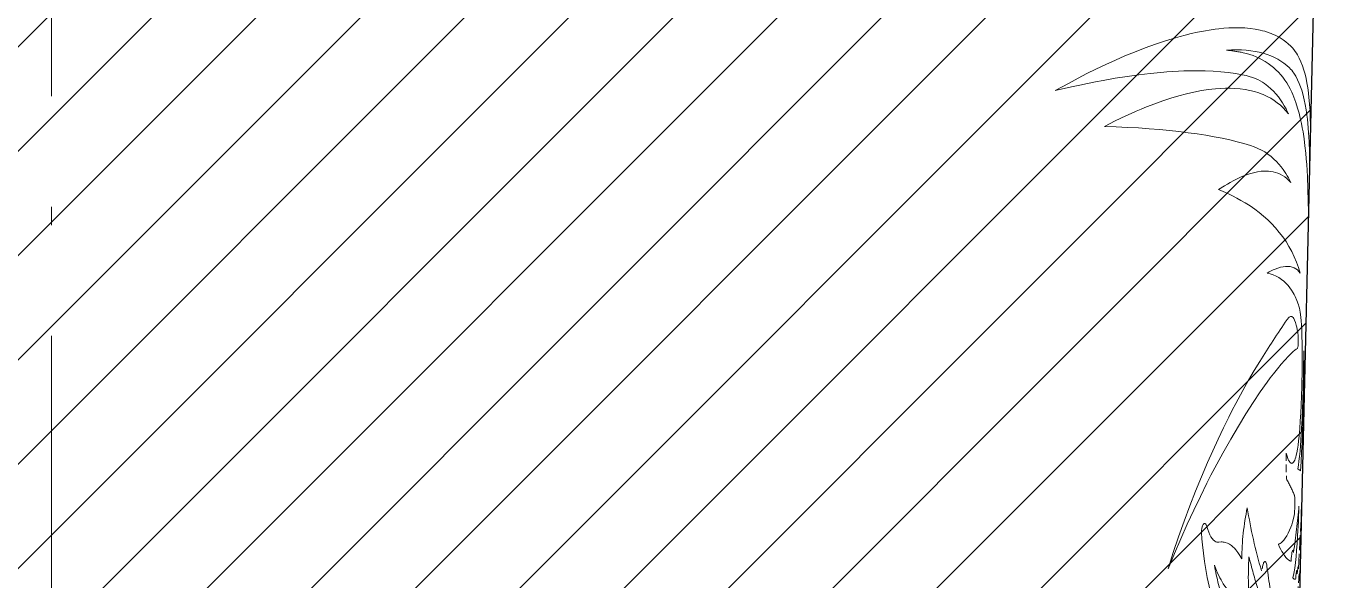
# Model space of a CAD drawing. Extents: x -99 to 297, y 0 to 529.
# Drawn here: x -65.03 to -29.84, y 228.22 to 243.24 of the extents above; entities that cross this region are included whole.
import ezdxf

# ---------------------------------------------------------------- set-up
doc = ezdxf.new("R2010")
doc.units = 0
doc.linetypes.add('DASHDOT', pattern=[18.5, 12, -3, 0.5, -3])
doc.linetypes.add('DASHED', pattern=[15, 12, -3])

msp = doc.modelspace()

# ---------------------------------------------------------------- linework, layer by layer
at = {"color": 7, "linetype": 'DASHDOT', "lineweight": 13}
msp.add_line((-64.337, 111.842), (-64.337, 385.962), dxfattribs=at)
at = {"color": 7, "lineweight": 13}
for p, q in [((-97.798, 210.119), (-33.327, 274.59)), ((-97.734, 207.354), (-32.302, 272.786)), ((-97.67, 204.59), (-31.425, 270.835)), ((-97.605, 201.826), (-30.709, 268.722)), ((-97.541, 199.061), (-30.181, 266.422)), ((-97.477, 196.297), (-29.883, 263.892)), ((-97.413, 193.533), (-29.837, 261.109)), ((-97.349, 190.768), (-29.837, 258.281)), ((-97.285, 188.004), (-29.837, 255.452)), ((-97.221, 185.24), (-29.892, 252.569)), ((-97.157, 182.475), (-29.959, 249.673)), ((-97.093, 179.711), (-30.026, 246.778)), ((-97.029, 176.947), (-30.093, 243.882)), ((-96.965, 174.182), (-30.16, 240.987)), ((-96.901, 171.418), (-30.227, 238.091)), ((-96.837, 168.654), (-30.294, 235.196)), ((-96.773, 165.889), (-30.362, 232.3)), ((-96.708, 163.125), (-30.429, 229.405))]:
    msp.add_line(p, q, dxfattribs=at)
at = {"color": 7, "lineweight": 30}
msp.add_line((-32.237, 151.402), (-29.838, 254.886), dxfattribs=at)
at = {"color": 7, "linetype": 'DASHED', "lineweight": 13, "ltscale": 0.002547}
msp.add_line((-30.244, 237.388), (-30.246, 237.286), dxfattribs=at)
at = {"color": 7, "linetype": 'DASHED', "lineweight": 13, "ltscale": 0.017509}
msp.add_line((-30.839, 231.663), (-30.831, 230.962), dxfattribs=at)
at = {"color": 7, "linetype": 'DASHED', "lineweight": 13, "ltscale": 0.008551}
msp.add_line((-30.388, 231.208), (-30.396, 230.866), dxfattribs=at)
at = {"color": 7, "linetype": 'DASHED', "lineweight": 13, "ltscale": 0.011979}
msp.add_line((-30.426, 230.172), (-30.406, 230.651), dxfattribs=at)
at = {"color": 7, "linetype": 'DASHED', "lineweight": 13, "ltscale": 0.033656}
msp.add_line((-30.503, 228.528), (-30.431, 229.873), dxfattribs=at)
at = {"color": 7, "linetype": 'DASHED', "lineweight": 13, "ltscale": 0.011062}
msp.add_line((-30.435, 229.461), (-30.453, 229.019), dxfattribs=at)
at = {"color": 7, "linetype": 'DASHED', "lineweight": 13, "ltscale": 0.00393}
msp.add_line((-31.468, 228.626), (-31.505, 228.473), dxfattribs=at)
at = {"color": 7, "linetype": 'DASHED', "lineweight": 13, "ltscale": 0.007291}
msp.add_line((-30.496, 228.244), (-30.52, 227.953), dxfattribs=at)
at = {"color": 7, "linetype": 'DASHED', "lineweight": 13}
for points in [[(-30.713, 242.699), (-30.779, 242.76), (-30.849, 242.817), (-30.922, 242.871), (-31, 242.92), (-31.081, 242.965), (-31.133, 242.991), (-31.187, 243.016), (-31.243, 243.039), (-31.3, 243.061), (-31.418, 243.099), (-31.481, 243.116), (-31.545, 243.131), (-31.678, 243.157), (-31.816, 243.177), (-31.96, 243.189), (-32.11, 243.196), (-32.266, 243.195), (-32.394, 243.191), (-32.525, 243.182), (-32.66, 243.169), (-32.764, 243.156), (-32.869, 243.142), (-33.084, 243.105), (-33.247, 243.073), (-33.413, 243.036), (-33.582, 242.994), (-33.712, 242.96), (-33.843, 242.923), (-34.111, 242.841), (-34.386, 242.749), (-34.667, 242.648), (-34.954, 242.536), (-35.21, 242.43), (-35.47, 242.317), (-35.733, 242.197), (-36.001, 242.07), (-36.241, 241.951), (-36.484, 241.827), (-36.729, 241.697), (-36.914, 241.597), (-37.101, 241.493)], [(-30.182, 240.07), (-30.178, 240.249), (-30.177, 240.423), (-30.179, 240.577), (-30.182, 240.728), (-30.19, 240.932), (-30.202, 241.127), (-30.219, 241.314), (-30.243, 241.515), (-30.258, 241.61), (-30.274, 241.703), (-30.298, 241.822), (-30.326, 241.936), (-30.356, 242.044), (-30.394, 242.161), (-30.437, 242.27), (-30.483, 242.372), (-30.534, 242.465), (-30.561, 242.509), (-30.59, 242.551), (-30.629, 242.604), (-30.67, 242.653), (-30.713, 242.699)], [(-30.207, 238.961), (-30.203, 239.204), (-30.201, 239.423), (-30.202, 239.634), (-30.205, 239.839), (-30.214, 240.104), (-30.228, 240.358), (-30.248, 240.599), (-30.26, 240.715), (-30.274, 240.827), (-30.295, 240.972), (-30.319, 241.11), (-30.347, 241.242), (-30.366, 241.323), (-30.387, 241.401), (-30.416, 241.502), (-30.449, 241.596), (-30.483, 241.686), (-30.528, 241.787), (-30.577, 241.879), (-30.63, 241.964), (-30.658, 242.004), (-30.688, 242.041), (-30.717, 242.076), (-30.747, 242.109)], [(-37.101, 241.493), (-36.658, 241.596), (-36.439, 241.643), (-36.223, 241.688), (-36.012, 241.73), (-35.803, 241.769), (-35.474, 241.827), (-35.152, 241.877), (-34.837, 241.921), (-34.531, 241.957), (-34.234, 241.986), (-34.073, 241.999), (-33.915, 242.01), (-33.763, 242.018), (-33.613, 242.025), (-33.416, 242.029), (-33.224, 242.03), (-33.037, 242.027), (-32.82, 242.017), (-32.61, 242.002), (-32.409, 241.98), (-32.215, 241.953), (-32.03, 241.919)], [(-32.03, 241.919), (-31.92, 241.898), (-31.866, 241.884), (-31.813, 241.869), (-31.744, 241.846), (-31.676, 241.819), (-31.61, 241.789), (-31.546, 241.756), (-31.483, 241.719), (-31.422, 241.68), (-31.378, 241.648), (-31.334, 241.614), (-31.25, 241.542), (-31.18, 241.474), (-31.114, 241.401), (-31.05, 241.323), (-30.989, 241.239), (-30.938, 241.161), (-30.888, 241.079), (-30.841, 240.993), (-30.807, 240.926), (-30.774, 240.857)], [(-30.774, 240.857), (-30.843, 240.941), (-30.917, 241.02), (-30.995, 241.093), (-31.078, 241.161), (-31.164, 241.224), (-31.255, 241.282), (-31.351, 241.333), (-31.405, 241.36), (-31.461, 241.384), (-31.518, 241.408), (-31.577, 241.429), (-31.698, 241.467), (-31.824, 241.498), (-31.954, 241.523), (-32.09, 241.541), (-32.23, 241.552), (-32.357, 241.557), (-32.487, 241.557), (-32.621, 241.551), (-32.758, 241.541), (-32.851, 241.532), (-32.946, 241.52), (-33.139, 241.49), (-33.338, 241.451), (-33.542, 241.405), (-33.751, 241.349), (-33.964, 241.286), (-34.182, 241.214), (-34.405, 241.135), (-34.631, 241.047), (-34.767, 240.992), (-34.904, 240.933), (-35.046, 240.871), (-35.189, 240.806), (-35.475, 240.669), (-35.766, 240.522)], [(-30.819, 241.699), (-30.773, 241.621), (-30.729, 241.539), (-30.687, 241.452), (-30.658, 241.385), (-30.629, 241.315), (-30.575, 241.17), (-30.526, 241.016), (-30.488, 240.882), (-30.454, 240.742), (-30.422, 240.596), (-30.4, 240.484), (-30.38, 240.369), (-30.351, 240.184), (-30.327, 239.992), (-30.305, 239.794), (-30.291, 239.641), (-30.279, 239.485), (-30.259, 239.164), (-30.246, 238.83), (-30.238, 238.485), (-30.236, 238.226), (-30.236, 237.961), (-30.239, 237.677), (-30.244, 237.388)], [(-31.804, 240.002), (-31.703, 239.967), (-31.605, 239.926), (-31.51, 239.879), (-31.419, 239.827), (-31.332, 239.769), (-31.248, 239.705), (-31.168, 239.636), (-31.101, 239.571), (-31.037, 239.501), (-30.976, 239.428), (-30.918, 239.35), (-30.88, 239.296), (-30.844, 239.24), (-30.809, 239.182), (-30.775, 239.122), (-30.711, 238.998)], [(-30.711, 238.998), (-30.762, 239.054), (-30.816, 239.105), (-30.873, 239.15), (-30.933, 239.19), (-30.996, 239.224), (-31.061, 239.253), (-31.123, 239.273), (-31.187, 239.289), (-31.253, 239.301), (-31.321, 239.307), (-31.366, 239.309), (-31.413, 239.309), (-31.463, 239.307), (-31.513, 239.303), (-31.615, 239.289), (-31.72, 239.266), (-31.828, 239.236), (-31.94, 239.198), (-32.055, 239.152), (-32.153, 239.107), (-32.253, 239.058), (-32.355, 239.003), (-32.433, 238.959), (-32.511, 238.911), (-32.671, 238.808)], [(-32.671, 238.808), (-32.479, 238.726), (-32.387, 238.683), (-32.296, 238.639), (-32.178, 238.578), (-32.063, 238.515), (-31.952, 238.449), (-31.818, 238.364), (-31.69, 238.275), (-31.567, 238.183), (-31.45, 238.087), (-31.339, 237.987), (-31.233, 237.884), (-31.125, 237.768), (-31.024, 237.648), (-30.93, 237.524), (-30.842, 237.396), (-30.761, 237.264), (-30.687, 237.128), (-30.619, 236.988), (-30.557, 236.843), (-30.503, 236.695), (-30.454, 236.543)], [(-30.454, 236.543), (-30.491, 236.589), (-30.532, 236.629), (-30.576, 236.662), (-30.624, 236.688), (-30.676, 236.707), (-30.731, 236.72), (-30.79, 236.725), (-30.853, 236.724), (-30.919, 236.716), (-30.989, 236.702), (-31.061, 236.68), (-31.138, 236.652), (-31.188, 236.631), (-31.24, 236.607), (-31.297, 236.578), (-31.356, 236.546)], [(-31.356, 236.546), (-31.271, 236.524), (-31.19, 236.495), (-31.112, 236.461), (-31.038, 236.42), (-30.967, 236.374), (-30.901, 236.321), (-30.838, 236.262), (-30.786, 236.206), (-30.737, 236.145), (-30.691, 236.079), (-30.648, 236.009), (-30.62, 235.96), (-30.594, 235.909), (-30.546, 235.801), (-30.503, 235.686)], [(-30.503, 235.686), (-30.49, 235.644), (-30.479, 235.596), (-30.468, 235.542), (-30.458, 235.482), (-30.442, 235.347), (-30.432, 235.249), (-30.425, 235.145), (-30.417, 235), (-30.411, 234.847), (-30.405, 234.639), (-30.403, 234.422), (-30.402, 234.186), (-30.404, 233.944), (-30.413, 233.465), (-30.421, 233.213), (-30.431, 232.965), (-30.441, 232.746), (-30.454, 232.535), (-30.469, 232.321), (-30.487, 232.121), (-30.501, 231.994), (-30.516, 231.875), (-30.532, 231.767), (-30.55, 231.67), (-30.564, 231.608), (-30.578, 231.553), (-30.591, 231.51), (-30.606, 231.473), (-30.621, 231.441), (-30.637, 231.415), (-30.653, 231.398), (-30.67, 231.389), (-30.686, 231.386), (-30.703, 231.39), (-30.714, 231.396), (-30.724, 231.404), (-30.737, 231.418), (-30.749, 231.435), (-30.772, 231.476), (-30.789, 231.512), (-30.805, 231.553), (-30.822, 231.605), (-30.839, 231.663)], [(-30.513, 234.842), (-30.525, 234.93), (-30.538, 235.012), (-30.55, 235.076), (-30.563, 235.134), (-30.584, 235.208), (-30.607, 235.269), (-30.619, 235.295), (-30.632, 235.316), (-30.652, 235.341), (-30.673, 235.358), (-30.683, 235.363), (-30.694, 235.366), (-30.706, 235.367), (-30.717, 235.366), (-30.737, 235.359), (-30.759, 235.345), (-30.78, 235.325), (-30.796, 235.306), (-30.813, 235.283)], [(-30.533, 234.503), (-30.532, 234.504), (-30.529, 234.508), (-30.527, 234.514), (-30.523, 234.531), (-30.516, 234.574), (-30.512, 234.626), (-30.509, 234.684), (-30.509, 234.772), (-30.51, 234.81), (-30.513, 234.842)], [(-34.04, 228.527), (-33.87, 228.94), (-33.697, 229.343), (-33.521, 229.737), (-33.344, 230.119), (-33.165, 230.491), (-32.986, 230.851), (-32.878, 231.061), (-32.77, 231.266), (-32.556, 231.662), (-32.343, 232.039), (-32.135, 232.393), (-31.931, 232.726), (-31.731, 233.038), (-31.539, 233.324), (-31.356, 233.583), (-31.269, 233.703), (-31.184, 233.814), (-31.076, 233.952), (-30.974, 234.076), (-30.878, 234.187), (-30.778, 234.294), (-30.687, 234.382), (-30.644, 234.421), (-30.603, 234.454), (-30.567, 234.481), (-30.533, 234.503)], [(-30.362, 234.44), (-30.368, 233.915), (-30.379, 233.38), (-30.397, 232.848), (-30.407, 232.588), (-30.42, 232.335), (-30.439, 232.012), (-30.462, 231.712), (-30.475, 231.573), (-30.49, 231.441), (-30.503, 231.333), (-30.518, 231.233)], [(-30.447, 231.181), (-30.431, 231.427), (-30.418, 231.685), (-30.406, 231.953), (-30.396, 232.228), (-30.379, 232.792), (-30.367, 233.36), (-30.361, 233.915), (-30.36, 234.182), (-30.362, 234.44)], [(-31.553, 234.147), (-31.703, 233.903), (-31.857, 233.641), (-32.014, 233.362), (-32.204, 233.01), (-32.3, 232.826), (-32.396, 232.637), (-32.541, 232.345), (-32.686, 232.041), (-32.83, 231.728), (-32.974, 231.405), (-33.136, 231.024), (-33.296, 230.632), (-33.453, 230.23), (-33.606, 229.818), (-33.755, 229.396), (-33.9, 228.966), (-34.04, 228.527)], [(-30.406, 230.651), (-30.401, 230.887), (-30.394, 231.113), (-30.39, 231.198), (-30.389, 231.21), (-30.389, 231.213), (-30.388, 231.213), (-30.388, 231.213), (-30.388, 231.213), (-30.388, 231.212), (-30.388, 231.208)], [(-30.619, 230.534), (-30.614, 230.52), (-30.61, 230.501), (-30.605, 230.456), (-30.601, 230.402), (-30.598, 230.295), (-30.6, 230.18), (-30.607, 230.069), (-30.612, 230.018), (-30.617, 229.973), (-30.626, 229.93)], [(-30.491, 230.227), (-30.506, 229.817), (-30.526, 229.418), (-30.538, 229.217), (-30.553, 229.024), (-30.568, 228.858), (-30.584, 228.701), (-30.605, 228.544), (-30.628, 228.402), (-30.653, 228.279)], [(-30.626, 229.93), (-30.665, 229.788), (-30.686, 229.722), (-30.709, 229.659), (-30.743, 229.571), (-30.78, 229.491), (-30.82, 229.419), (-30.861, 229.356), (-30.904, 229.3), (-30.95, 229.254), (-30.974, 229.234), (-30.998, 229.216), (-31.023, 229.2), (-31.048, 229.187)], [(-30.418, 229.932), (-30.419, 229.938), (-30.419, 229.939), (-30.419, 229.939), (-30.419, 229.939), (-30.419, 229.939), (-30.42, 229.935), (-30.422, 229.905), (-30.427, 229.804), (-30.431, 229.672), (-30.435, 229.461)], [(-32.987, 229.671), (-32.995, 229.697), (-33.006, 229.72), (-33.013, 229.732), (-33.021, 229.742), (-33.033, 229.752), (-33.045, 229.756), (-33.058, 229.756), (-33.066, 229.753), (-33.074, 229.748), (-33.089, 229.732), (-33.102, 229.71), (-33.111, 229.69), (-33.119, 229.668), (-33.13, 229.617), (-33.135, 229.562), (-33.134, 229.506)], [(-33.134, 229.506), (-33.122, 229.342), (-33.107, 229.179), (-33.082, 228.951), (-33.052, 228.727), (-33.017, 228.506), (-32.978, 228.289), (-32.931, 228.059), (-32.878, 227.836), (-32.82, 227.62), (-32.758, 227.412), (-32.691, 227.213), (-32.621, 227.025), (-32.584, 226.936), (-32.546, 226.849)], [(-32.663, 229.25), (-32.691, 229.248), (-32.719, 229.252), (-32.747, 229.261), (-32.775, 229.277), (-32.793, 229.29), (-32.811, 229.306), (-32.845, 229.344), (-32.879, 229.394), (-32.91, 229.451), (-32.938, 229.516), (-32.963, 229.588), (-32.987, 229.671)], [(-32.042, 228.796), (-32.094, 228.89), (-32.147, 228.971), (-32.175, 229.009), (-32.203, 229.044), (-32.242, 229.086), (-32.282, 229.124), (-32.324, 229.158), (-32.377, 229.193), (-32.431, 229.22), (-32.488, 229.24), (-32.516, 229.246), (-32.545, 229.251), (-32.574, 229.254), (-32.603, 229.255), (-32.663, 229.25)], [(-31.048, 229.187), (-31.015, 229.116), (-30.981, 229.05), (-30.952, 228.996), (-30.923, 228.947), (-30.883, 228.886), (-30.844, 228.835), (-30.806, 228.794), (-30.769, 228.763), (-30.751, 228.751), (-30.734, 228.742), (-30.717, 228.737), (-30.701, 228.733)], [(-30.701, 228.733), (-30.698, 228.804), (-30.693, 228.873), (-30.687, 228.923), (-30.68, 228.966), (-30.674, 228.995), (-30.668, 229.016), (-30.663, 229.025), (-30.661, 229.027), (-30.658, 229.029), (-30.655, 229.029), (-30.654, 229.028), (-30.651, 229.026), (-30.648, 229.019), (-30.645, 229.01), (-30.637, 228.971)], [(-32.135, 227.787), (-32.177, 227.795), (-32.219, 227.81), (-32.261, 227.83), (-32.302, 227.855), (-32.33, 227.876), (-32.357, 227.898), (-32.412, 227.951), (-32.456, 228.001), (-32.5, 228.058), (-32.543, 228.12), (-32.575, 228.171), (-32.605, 228.224), (-32.637, 228.282), (-32.667, 228.343), (-32.698, 228.411), (-32.728, 228.481), (-32.784, 228.626)], [(-31.36, 228.594), (-31.366, 228.63), (-31.374, 228.663), (-31.382, 228.687), (-31.391, 228.706), (-31.402, 228.719), (-31.408, 228.722), (-31.413, 228.724), (-31.419, 228.723), (-31.425, 228.72), (-31.433, 228.712), (-31.441, 228.701), (-31.449, 228.686), (-31.456, 228.668), (-31.468, 228.626)], [(-30.577, 228.26), (-30.572, 228.336), (-30.566, 228.403), (-30.558, 228.455), (-30.554, 228.471), (-30.551, 228.478), (-30.55, 228.479), (-30.548, 228.479), (-30.547, 228.479), (-30.547, 228.478), (-30.545, 228.476), (-30.542, 228.464), (-30.539, 228.445), (-30.535, 228.391)], [(-30.535, 228.391), (-30.53, 228.471), (-30.524, 228.537), (-30.52, 228.57), (-30.515, 228.588), (-30.514, 228.59), (-30.513, 228.591), (-30.512, 228.592), (-30.511, 228.591), (-30.511, 228.591), (-30.51, 228.589), (-30.508, 228.583), (-30.506, 228.57), (-30.503, 228.528)], [(-30.473, 228.396), (-30.474, 228.4), (-30.474, 228.401), (-30.475, 228.401), (-30.476, 228.401), (-30.476, 228.401), (-30.477, 228.4), (-30.478, 228.397), (-30.484, 228.368), (-30.49, 228.315), (-30.496, 228.244)], [(-30.463, 228.481), (-30.467, 228.413), (-30.47, 228.396), (-30.47, 228.394), (-30.471, 228.394), (-30.471, 228.394), (-30.471, 228.394), (-30.472, 228.394), (-30.472, 228.394), (-30.473, 228.396)], [(-30.653, 228.279), (-30.642, 228.264), (-30.631, 228.253), (-30.622, 228.247), (-30.613, 228.243), (-30.601, 228.243), (-30.588, 228.248), (-30.577, 228.26)]]:
    msp.add_lwpolyline(points, dxfattribs=at)
for centre, radius, start, end in [((-33.018, 237.437), 5.182, 78.7106, 83.7753), ((-32.376, 240.714), 1.842, 32.3308, 78.3295), ((0.368, 214.159), 37.663, 145.883, 147.9464), ((-30.752, 230.834), 0.463, 48.6601, 59.6517), ((-34.347, 228.949), 4.052, 23.0344, 29.8039), ((56.853, 228.321), 87.286, 178.32899, 178.94235), ((-25, 228.738), 7.042, 168.1868, 179.5305), ((-18.844, 232.231), 13.208, 188.9353, 196.5293), ((-48.764, 231.705), 18.332, 351.4226, 355.3758), ((-23.334, 229.904), 7.096, 177.8344, 180.255), ((-22.971, 228.297), 8.893, 176.4037, 186.0571), ((-20.065, 231.658), 12.11, 193.3841, 197.744), ((-62.747, 230.13), 32.327, 357.0754, 358.1247), ((-30.649, 229.105), 0.213, 336.3299, 351.2803), ((-26.672, 229.679), 6.202, 189.7763, 199.6594), ((-22.281, 229.669), 9.142, 186.7509, 194.7843)]:
    msp.add_arc(centre, radius, start, end, dxfattribs=at)
for centre, major_axis, ratio, start_param, end_param in [((-63.259, 207.607), (-32.493, -34.519), 0.175952, 3.138534, 3.32815), ((-72.699, 228.644), (42.411, 10.216), 0.143783, 0.235803, 0.480348)]:
    msp.add_ellipse(centre, major_axis=major_axis, ratio=ratio, start_param=start_param, end_param=end_param, dxfattribs=at)

doc.saveas('drawing.dxf')
